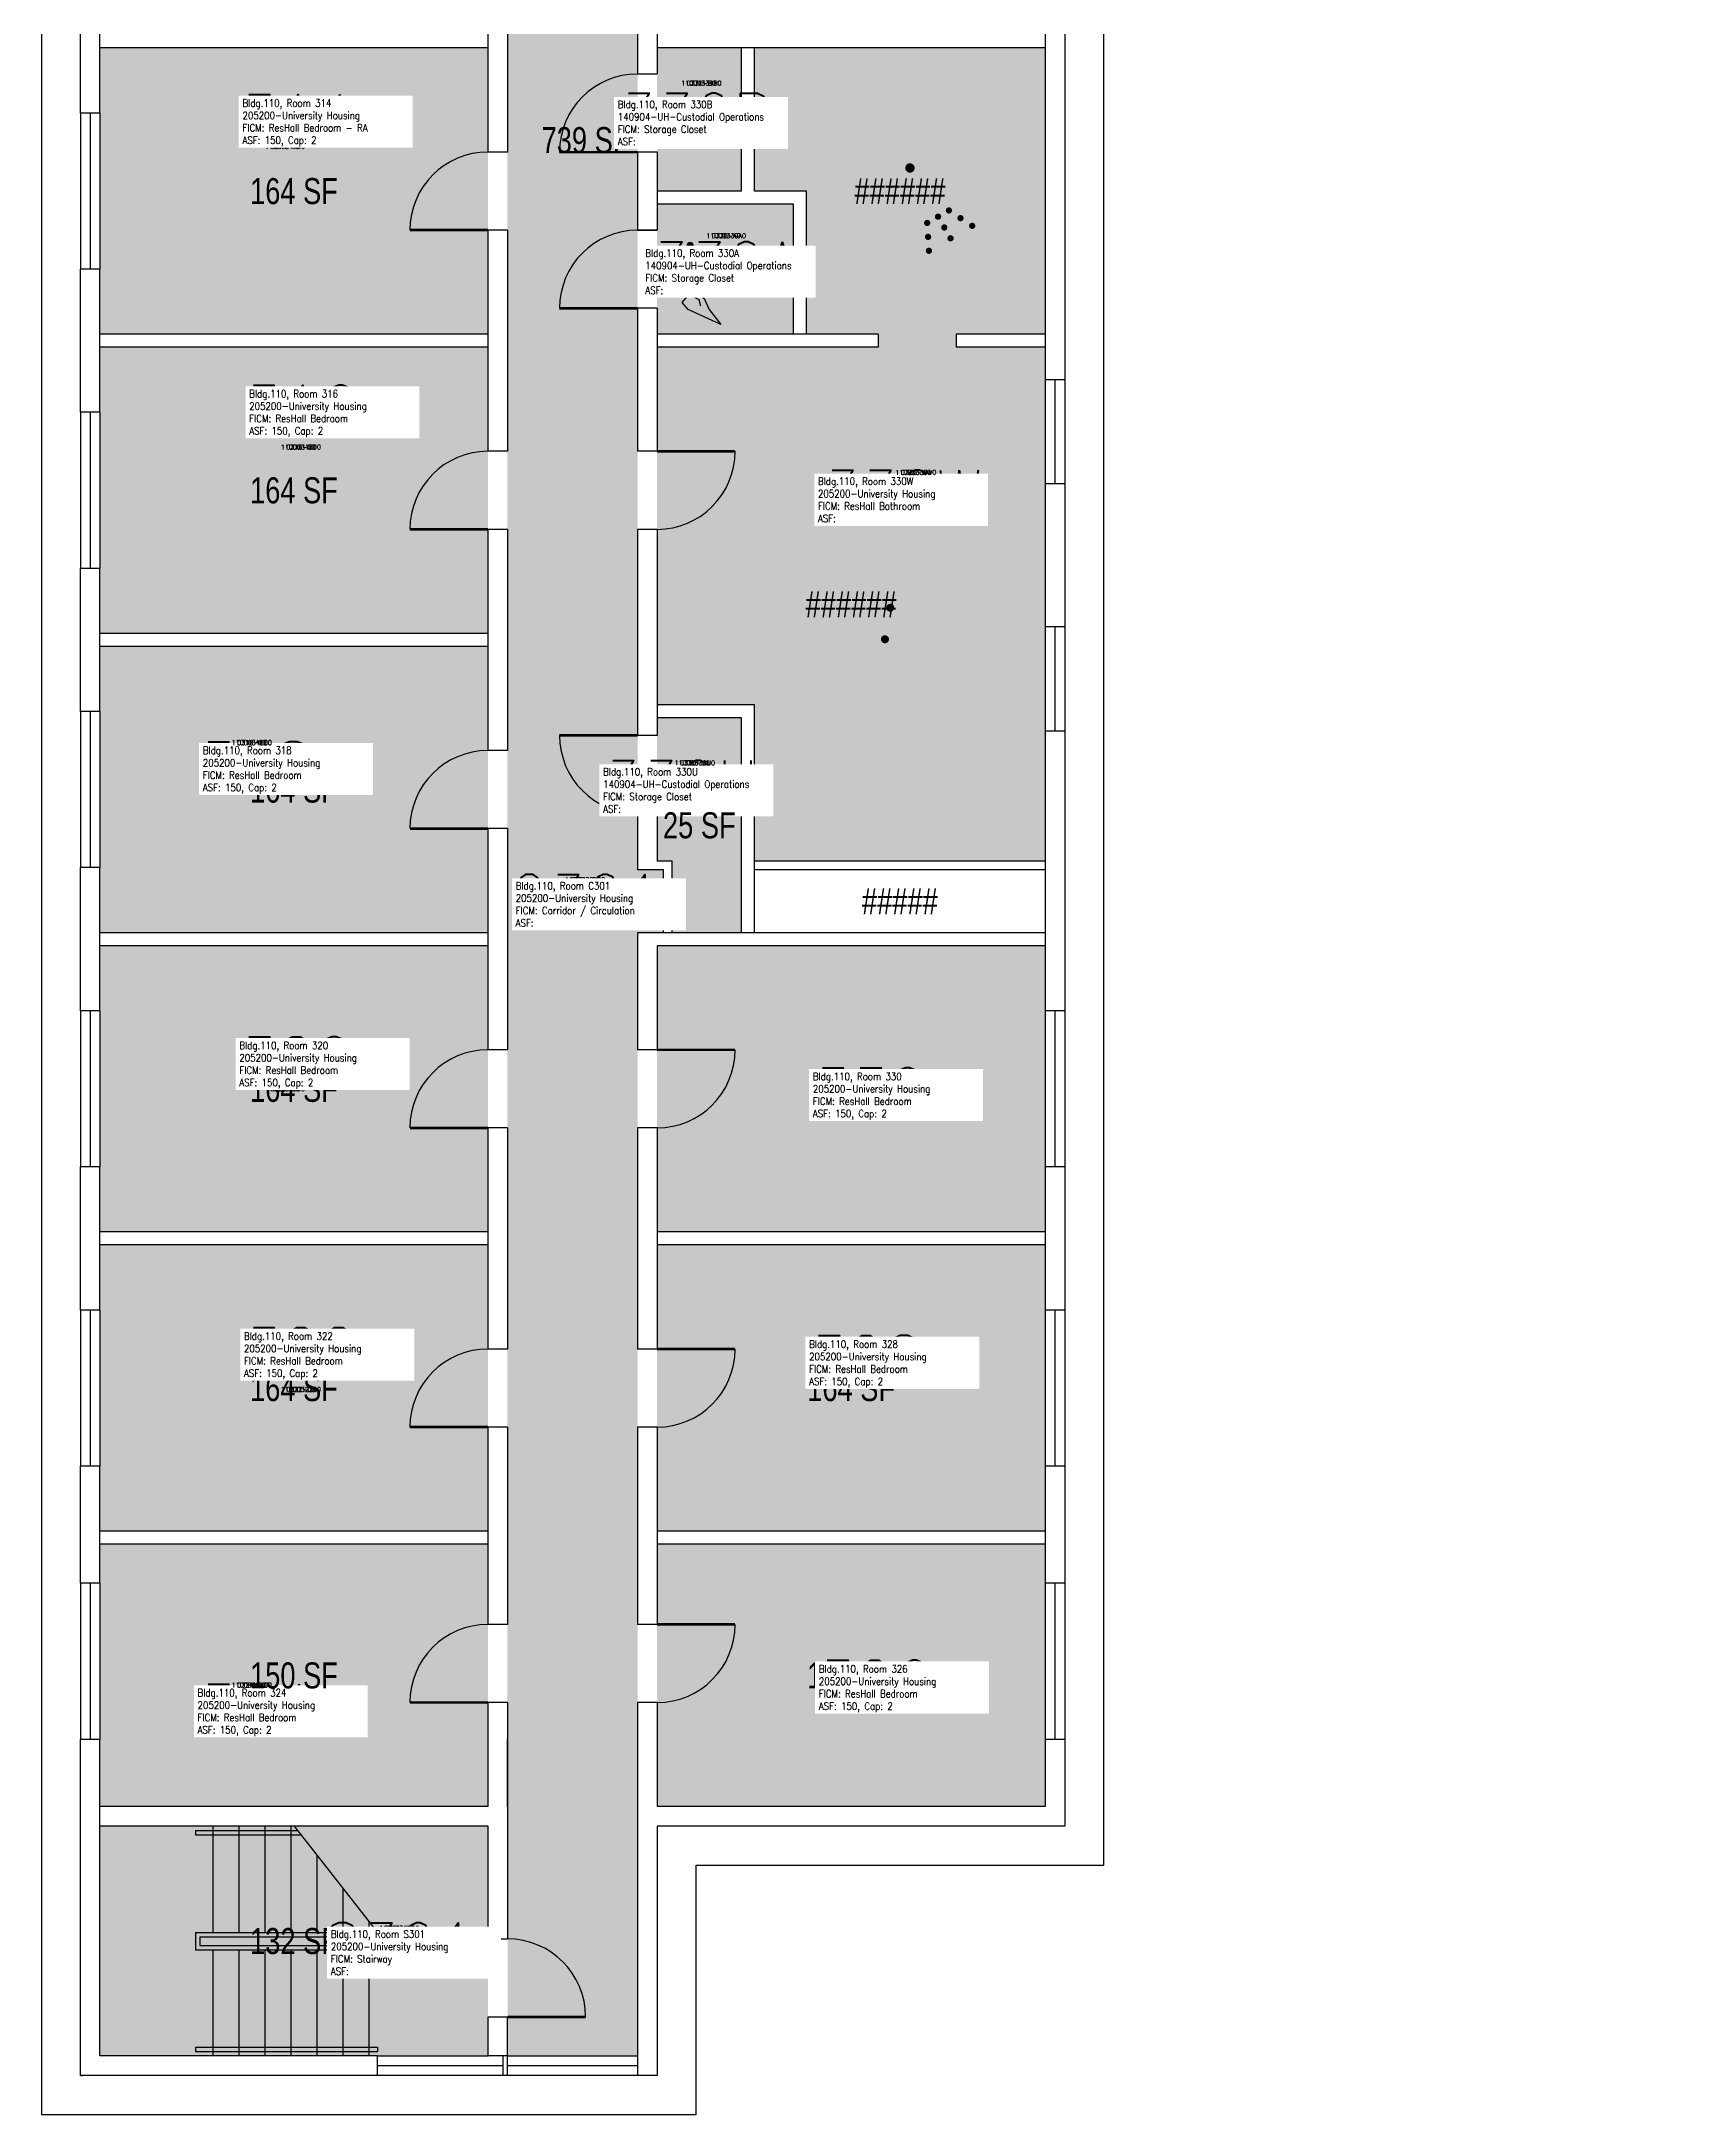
# Model space of a CAD drawing. Header units: inches. Extents: x -18 to 733, y -18 to 3747.
# Drawn here: x -18 to 733, y -18 to 938 of the extents above; entities that cross this region are included whole.
import ezdxf
from ezdxf.enums import TextEntityAlignment as Align

# ---------------------------------------------------------------- set-up
doc = ezdxf.new("R2010")
doc.units = ezdxf.units.IN
doc.header["$LTSCALE"] = 0.25
doc.header["$MEASUREMENT"] = 0
doc.layers.get('0').update_dxf_attribs({"linetype": 'CONTINUOUS'})
for name, color, linetype in [('A-DOOR', 2, 'CONTINUOUS'), ('A-FLOR', 3, 'CONTINUOUS'), ('A-GLAZ', 1, 'CONTINUOUS'), ('A-GLAZ-SILL', 2, 'CONTINUOUS'), ('A-IDEN-ICON', 4, 'CONTINUOUS'), ('A-IDEN-RNUM', 7, 'CONTINUOUS'), ('A-IDEN-SNUM', 4, 'CONTINUOUS'), ('A-IDEN-VNUM', 4, 'CONTINUOUS'), ('A-ROOF', 2, 'CONTINUOUS'), ('A-WALL', 5, 'CONTINUOUS'), ('AREA-TEXT', 3, 'CONTINUOUS'), ('Rooms-Category-Color', 7, 'CONTINUOUS'), ('Rooms-College-Color', 7, 'CONTINUOUS'), ('Rooms-Department-Color', 7, 'CONTINUOUS'), ('Rooms-Division-Color', 7, 'CONTINUOUS'), ('Rooms-Information', 7, 'CONTINUOUS')]:
    doc.layers.add(name, color=color, linetype=linetype)
doc.styles.add('AREA', font='arial.ttf', dxfattribs={"width": 0.75, "height": 24})
doc.styles.add('ROOMSNUMBER', font='SIMPLEX.shx', dxfattribs={"height": 0.18})
doc.styles.add('ROOMVNUMBER', font='simplex.shx', dxfattribs={"width": 0.85})

# ---------------------------------------------------------------- blocks, each defined once
blk = doc.blocks.new('Cpshower')
at = {"color": 0, "linetype": 'ByBlock'}
blk.add_lwpolyline([(-0.015, 0.0396, 0, 0.06, 0), (0.005, 0.005, 0.06, 0.06, 0)], format="xyseb", dxfattribs=at)
for points, const_width in [([(-0.0319, 0.0624, 1), (-0.0281, 0.0689, 1)], 0.0075), ([(0.0302, -0.0036, 1), (0.0345, -0.0011, 1)], 0.005), ([(-0.0045, -0.0236, 1), (-0.0002, -0.0211, 1)], 0.005), ([(0.0128, -0.0136, 1), (0.0172, -0.0111, 1)], 0.005), ([(0.0228, -0.0309, 1), (0.0272, -0.0284, 1)], 0.005), ([(0.0488, -0.0159, 1), (0.0531, -0.0134, 1)], 0.005), ([(0.0675, -0.0282, 1), (0.0718, -0.0257, 1)], 0.005), ([(-0.0031, -0.0459, 1), (0.0012, -0.0434, 1)], 0.005), ([(-0.0018, -0.0682, 1), (0.0025, -0.0657, 1)], 0.005), ([(0.0328, -0.0482, 1), (0.0372, -0.0457, 1)], 0.005)]:
    blk.add_lwpolyline(points, format="xyb", close=True, dxfattribs=dict(at, const_width=const_width))
at = {"color": 0, "linetype": 'ByBlock', "const_width": 0.015}
blk.add_lwpolyline([(-0.01, 0.031), (-0.03, 0.0656)], dxfattribs=at)
blk = doc.blocks.new('Cpbath')
at = {"color": 0, "linetype": 'ByBlock', "const_width": 0.0127}
for points in [[(0.0571, 0.0168, 0.861492), (-0.0551, 0, 1)], [(0.0571, 0.0168, 0.729002), (-0.0084, -0.0042, 1)], [(-0.0551, 0, 0.726902), (0.0487, -0.0337, 1)], [(-0.0084, -0.0042, 0.609468), (0.0487, -0.0337, 1)]]:
    blk.add_lwpolyline(points, format="xyb", dxfattribs=at)
at = {"color": 0, "linetype": 'ByBlock', "const_width": 0.00637}
for points in [[(0.0544, 0.0152, 1), (0.0599, 0.0184, 1)], [(0.0459, -0.0353, 1), (0.0515, -0.0321, 1)]]:
    blk.add_lwpolyline(points, format="xyb", close=True, dxfattribs=at)
blk = doc.blocks.new('Cpcust')
at = {"color": 0, "linetype": 'ByBlock'}
for p, q in [((0.0262, -0.0408), (0.0446, -0.0406)), ((0.0297, -0.0341), (0.0376, -0.0302)), ((0.0376, -0.0302), (0.0533, -0.0324)), ((0.0446, -0.0406), (0.0543, -0.0505)), ((0.0533, -0.0324), (0.0745, -0.0479)), ((0.0171, -0.0639), (0.02, -0.0466)), ((0.0358, -0.0705), (0.0171, -0.0639)), ((0.1117, -0.0625), (0.0358, -0.0705)), ((0.0745, -0.0479), (0.1117, -0.0625))]:
    blk.add_line(p, q, dxfattribs=at)
at = {"color": 0, "linetype": 'ByBlock', "const_width": 0.0075}
blk.add_lwpolyline([(-0.0332, 0.0481, 1), (-0.0268, 0.0519, 1)], format="xyb", close=True, dxfattribs=at)
at = {"color": 0, "linetype": 'ByBlock', "const_width": 0.015}
blk.add_lwpolyline([(-0.03, 0.05), (0.01, -0.0193)], dxfattribs=at)
at = {"color": 0, "linetype": 'ByBlock'}
blk.add_circle((0.0158, -0.0313), 0.0141, dxfattribs=at)

msp = doc.modelspace()

# ---------------------------------------------------------------- hatches: boundary and pattern name
at = {"layer": 'Rooms-Category-Color', "true_color": 0xadadad}
for points in [[(257.04, 1776), (196.96, 1776), (196.96, 1773), (196.96, 155), (197, 155), (197, 9), (257, 9), (256.96, 527), (268.96, 527), (268.96, 556), (256.96, 556)], [(188, 115), (9, 115), (9, 9), (137, 9), (188, 9)]]:
    msp.add_hatch(color=253, dxfattribs=at).paths.add_polyline_path(points)
at = {"layer": 'Rooms-Category-Color', "true_color": 0x728ef3}
for points in [[(187.96, 935), (9, 935), (9, 905), (9, 833), (9, 803), (187.96, 803)], [(304.96, 868.96), (265.96, 868.96), (265.96, 935), (304.96, 935)], [(403.96, 797), (445, 797), (445, 782), (445, 734), (445, 668), (445, 620), (445, 560), (310.96, 560), (310.96, 632.04), (265.96, 632.04), (265.96, 797), (367.96, 797), (367.96, 803), (334.96, 803), (334.96, 868.96), (310.96, 868.96), (310.96, 935), (445, 935), (445, 803), (403.96, 803)], [(328.96, 803), (265.96, 803), (265.96, 862.96), (328.96, 862.96)], [(187.96, 797), (9, 797), (9, 767), (9, 695), (9, 665), (187.96, 665)], [(187.96, 659), (9, 659), (9, 629), (9, 557), (9, 527), (187.96, 527)], [(265.96, 626.04), (304.96, 626.04), (304.96, 527), (272.96, 527), (272.96, 560), (265.96, 560)], [(187.96, 521), (9, 521), (9, 491), (9, 419), (9, 389), (187.96, 389)], [(445, 419), (445, 491), (445, 521), (265.96, 521), (265.96, 389), (445, 389)], [(187.96, 383), (9, 383), (9, 353), (9, 281), (9, 251), (187.96, 251)], [(445, 383), (265.96, 383), (265.96, 251), (445, 251)], [(187.96, 245), (9, 245), (9, 227), (9, 155), (9, 124), (187.96, 124)], [(445, 245), (265.96, 245), (265.96, 124), (445, 124), (445, 155), (445, 227)]]:
    msp.add_hatch(color=171, dxfattribs=at).paths.add_polyline_path(points)
at = {"layer": 'Rooms-College-Color', "true_color": 0xadadad}
for points in [[(257.04, 1776), (196.96, 1776), (196.96, 1773), (196.96, 155), (197, 155), (197, 9), (257, 9), (256.96, 527), (268.96, 527), (268.96, 556), (256.96, 556)], [(187.96, 935), (9, 935), (9, 905), (9, 833), (9, 803), (187.96, 803)], [(304.96, 868.96), (265.96, 868.96), (265.96, 935), (304.96, 935)], [(403.96, 797), (445, 797), (445, 782), (445, 734), (445, 668), (445, 620), (445, 560), (310.96, 560), (310.96, 632.04), (265.96, 632.04), (265.96, 797), (367.96, 797), (367.96, 803), (334.96, 803), (334.96, 868.96), (310.96, 868.96), (310.96, 935), (445, 935), (445, 803), (403.96, 803)], [(328.96, 803), (265.96, 803), (265.96, 862.96), (328.96, 862.96)], [(187.96, 797), (9, 797), (9, 767), (9, 695), (9, 665), (187.96, 665)], [(187.96, 659), (9, 659), (9, 629), (9, 557), (9, 527), (187.96, 527)], [(265.96, 626.04), (304.96, 626.04), (304.96, 527), (272.96, 527), (272.96, 560), (265.96, 560)], [(187.96, 521), (9, 521), (9, 491), (9, 419), (9, 389), (187.96, 389)], [(445, 419), (445, 491), (445, 521), (265.96, 521), (265.96, 389), (445, 389)], [(187.96, 383), (9, 383), (9, 353), (9, 281), (9, 251), (187.96, 251)], [(445, 383), (265.96, 383), (265.96, 251), (445, 251)], [(187.96, 245), (9, 245), (9, 227), (9, 155), (9, 124), (187.96, 124)], [(445, 245), (265.96, 245), (265.96, 124), (445, 124), (445, 155), (445, 227)], [(188, 115), (9, 115), (9, 9), (137, 9), (188, 9)]]:
    msp.add_hatch(color=253, dxfattribs=at).paths.add_polyline_path(points)
at = {"layer": 'Rooms-Department-Color', "true_color": 0xacacac}
for points in [[(257.04, 1776), (196.96, 1776), (196.96, 1773), (196.96, 155), (197, 155), (197, 9), (257, 9), (256.96, 527), (268.96, 527), (268.96, 556), (256.96, 556)], [(188, 115), (9, 115), (9, 9), (137, 9), (188, 9)]]:
    msp.add_hatch(color=253, dxfattribs=at).paths.add_polyline_path(points)
at = {"layer": 'Rooms-Department-Color', "true_color": 0x604aed}
for points in [[(187.96, 935), (9, 935), (9, 905), (9, 833), (9, 803), (187.96, 803)], [(304.96, 868.96), (265.96, 868.96), (265.96, 935), (304.96, 935)], [(403.96, 797), (445, 797), (445, 782), (445, 734), (445, 668), (445, 620), (445, 560), (310.96, 560), (310.96, 632.04), (265.96, 632.04), (265.96, 797), (367.96, 797), (367.96, 803), (334.96, 803), (334.96, 868.96), (310.96, 868.96), (310.96, 935), (445, 935), (445, 803), (403.96, 803)], [(328.96, 803), (265.96, 803), (265.96, 862.96), (328.96, 862.96)], [(187.96, 797), (9, 797), (9, 767), (9, 695), (9, 665), (187.96, 665)], [(187.96, 659), (9, 659), (9, 629), (9, 557), (9, 527), (187.96, 527)], [(265.96, 626.04), (304.96, 626.04), (304.96, 527), (272.96, 527), (272.96, 560), (265.96, 560)], [(187.96, 521), (9, 521), (9, 491), (9, 419), (9, 389), (187.96, 389)], [(445, 419), (445, 491), (445, 521), (265.96, 521), (265.96, 389), (445, 389)], [(187.96, 383), (9, 383), (9, 353), (9, 281), (9, 251), (187.96, 251)], [(445, 383), (265.96, 383), (265.96, 251), (445, 251)], [(187.96, 245), (9, 245), (9, 227), (9, 155), (9, 124), (187.96, 124)], [(445, 245), (265.96, 245), (265.96, 124), (445, 124), (445, 155), (445, 227)]]:
    msp.add_hatch(color=173, dxfattribs=at).paths.add_polyline_path(points)
at = {"layer": 'Rooms-Division-Color', "true_color": 0xadadad}
for points in [[(257.04, 1776), (196.96, 1776), (196.96, 1773), (196.96, 155), (197, 155), (197, 9), (257, 9), (256.96, 527), (268.96, 527), (268.96, 556), (256.96, 556)], [(188, 115), (9, 115), (9, 9), (137, 9), (188, 9)]]:
    msp.add_hatch(color=253, dxfattribs=at).paths.add_polyline_path(points)
at = {"layer": 'Rooms-Division-Color', "true_color": 0x604aed}
for points in [[(187.96, 935), (9, 935), (9, 905), (9, 833), (9, 803), (187.96, 803)], [(304.96, 868.96), (265.96, 868.96), (265.96, 935), (304.96, 935)], [(403.96, 797), (445, 797), (445, 782), (445, 734), (445, 668), (445, 620), (445, 560), (310.96, 560), (310.96, 632.04), (265.96, 632.04), (265.96, 797), (367.96, 797), (367.96, 803), (334.96, 803), (334.96, 868.96), (310.96, 868.96), (310.96, 935), (445, 935), (445, 803), (403.96, 803)], [(328.96, 803), (265.96, 803), (265.96, 862.96), (328.96, 862.96)], [(187.96, 797), (9, 797), (9, 767), (9, 695), (9, 665), (187.96, 665)], [(187.96, 659), (9, 659), (9, 629), (9, 557), (9, 527), (187.96, 527)], [(265.96, 626.04), (304.96, 626.04), (304.96, 527), (272.96, 527), (272.96, 560), (265.96, 560)], [(187.96, 521), (9, 521), (9, 491), (9, 419), (9, 389), (187.96, 389)], [(445, 419), (445, 491), (445, 521), (265.96, 521), (265.96, 389), (445, 389)], [(187.96, 383), (9, 383), (9, 353), (9, 281), (9, 251), (187.96, 251)], [(445, 383), (265.96, 383), (265.96, 251), (445, 251)], [(187.96, 245), (9, 245), (9, 227), (9, 155), (9, 124), (187.96, 124)], [(445, 245), (265.96, 245), (265.96, 124), (445, 124), (445, 155), (445, 227)]]:
    msp.add_hatch(color=173, dxfattribs=at).paths.add_polyline_path(points)

# ---------------------------------------------------------------- linework, layer by layer
at = {"layer": 'A-DOOR', "const_width": 1.2}
for points in [[(256.96, 886.96), (220.96, 886.96)], [(187.96, 851), (151.96, 851)], [(256.96, 814.96), (220.96, 814.96)], [(265.96, 749), (301.96, 749)], [(187.96, 713), (151.96, 713)], [(256.96, 618), (220.96, 618)], [(187.96, 575), (151.96, 575)], [(265.96, 473), (301.96, 473)], [(187.96, 437), (151.96, 437)], [(265.96, 335), (301.96, 335)], [(187.96, 299), (151.96, 299)], [(265.96, 208), (301.96, 208)], [(187.96, 172), (151.96, 172)], [(197, 27), (233, 27)]]:
    msp.add_lwpolyline(points, dxfattribs=at)
at = {"layer": 'A-DOOR'}
for centre, start, end in [((256.96, 886.96), 90, 180), ((187.96, 851), 90, 180), ((256.96, 814.96), 90, 180), ((187.96, 713), 90, 180), ((265.96, 749), 270, 360), ((256.96, 618), 180, 270), ((187.96, 575), 90, 180), ((187.96, 437), 90, 180), ((265.96, 473), 270, 360), ((187.96, 299), 90, 180), ((265.96, 335), 270, 360), ((187.96, 172), 90, 180), ((265.96, 208), 270, 360), ((197, 27), 360, 90)]:
    msp.add_arc(centre, 36, start, end, dxfattribs=at)
at = {"layer": 'A-FLOR'}
for p, q in [((61, 115), (61, 66.01)), ((73, 115), (73, 66.01)), ((85, 115), (85, 66.01)), ((97, 115), (97, 66.01)), ((98.5, 115), (137, 66.01)), ((53.04, 113), (100.07, 113)), ((53.04, 113), (53.04, 110.99)), ((53.04, 110.99), (101.65, 110.99)), ((109, 101.64), (109, 66.01)), ((121, 86.37), (121, 66.01)), ((133, 71.1), (133, 66.01)), ((53.04, 66.01), (53.04, 57.99)), ((53.04, 66.01), (137, 66.01)), ((53.04, 57.99), (137, 57.99)), ((55.04, 64), (55.04, 60)), ((55.04, 64), (137, 64)), ((55.04, 60), (137, 60)), ((61, 57.99), (61, 9)), ((73, 57.99), (73, 9)), ((85, 57.99), (85, 9)), ((97, 57.99), (97, 9)), ((109, 57.99), (109, 9)), ((121, 57.99), (121, 9)), ((133, 57.99), (133, 9)), ((137, 66.01), (137, 64)), ((137, 60), (137, 57.99)), ((53.04, 13.01), (53.04, 11)), ((53.04, 13.01), (137, 13.01)), ((53.04, 11), (137, 11)), ((137, 13.01), (137, 11))]:
    msp.add_line(p, q, dxfattribs=at)
at = {"layer": 'A-GLAZ'}
for p, q in [((4.5, 904.98), (4.5, 832.98)), ((449.5, 782), (449.5, 734)), ((4.5, 766.98), (4.5, 694.98)), ((449.5, 668), (449.5, 620)), ((4.5, 628.98), (4.5, 556.98)), ((4.5, 490.98), (4.5, 418.98)), ((449.5, 490.98), (449.5, 418.98)), ((4.5, 352.98), (4.5, 280.98)), ((449.5, 352.98), (449.5, 280.98)), ((4.5, 226.98), (4.5, 154.98)), ((449.5, 226.98), (449.5, 154.98)), ((195, 4.5), (137, 4.5)), ((257, 4.5), (197, 4.5))]:
    msp.add_line(p, q, dxfattribs=at)
at = {"layer": 'A-GLAZ-SILL'}
for p, q in [((0, 905), (0, 833)), ((9, 905), (9, 833)), ((445, 782), (445, 734)), ((454, 782), (454, 734)), ((0, 767), (0, 695)), ((9, 767), (9, 695)), ((445, 668), (445, 620)), ((454, 668), (454, 620)), ((0, 629), (0, 557)), ((9, 629), (9, 557)), ((0, 491), (0, 419)), ((9, 491), (9, 419)), ((445, 491), (445, 419)), ((454, 491), (454, 419)), ((0, 353), (0, 281)), ((9, 353), (9, 281)), ((445, 353), (445, 281)), ((454, 353), (454, 281)), ((0, 227), (0, 155)), ((9, 227), (9, 155)), ((445, 227), (445, 155)), ((454, 227), (454, 155)), ((137, 9), (188, 9)), ((195, 0), (137, 0)), ((197, 9), (257, 9)), ((257, 0), (197, 0))]:
    msp.add_line(p, q, dxfattribs=at)
at = {"layer": 'A-ROOF'}
msp.add_lwpolyline([(733, 1932), (660, 1932), (660, 3632), (472, 3632), (472, 3747), (170, 3747), (170, 1803), (-18, 1803), (-18, -18), (284, -18), (284, 97), (472, 97), (472, 1758), (733, 1758)], close=True, dxfattribs=at)
at = {"layer": 'A-WALL'}
for p, q in [((187.96, 989), (187.96, 887)), ((196.96, 989), (196.96, 887)), ((256.96, 989), (256.96, 923)), ((265.96, 989), (265.96, 923)), ((0, 905), (0, 971)), ((9, 905), (9, 971)), ((445, 971), (445, 782)), ((454, 971), (454, 782)), ((187.96, 935), (9, 935)), ((445, 935), (265.96, 935)), ((304.96, 868.96), (304.96, 935)), ((310.96, 868.96), (310.96, 934.93)), ((256.96, 923), (265.96, 923)), ((9, 905), (0, 905)), ((196.96, 887), (187.96, 887)), ((265.96, 887), (256.96, 887)), ((256.96, 887), (256.96, 851)), ((265.96, 887), (265.96, 851)), ((304.96, 868.96), (265.96, 868.96)), ((328.96, 862.96), (265.96, 862.96)), ((334.96, 868.96), (310.96, 868.96)), ((328.96, 803), (328.96, 862.96)), ((334.96, 803), (334.96, 868.96)), ((196.96, 851), (187.96, 851)), ((187.96, 851), (187.96, 749)), ((196.96, 851), (196.96, 749)), ((265.96, 851), (256.96, 851)), ((256.96, 851), (256.96, 850.96)), ((256.96, 851), (265.96, 851)), ((256.96, 850.96), (256.96, 851)), ((265.96, 851), (265.96, 850.96)), ((265.96, 850.96), (265.96, 851)), ((0, 767), (0, 833)), ((9, 833), (0, 833)), ((9, 767), (9, 833)), ((256.96, 814.96), (256.96, 749)), ((265.96, 814.96), (256.96, 814.96)), ((265.96, 814.96), (265.96, 749)), ((187.96, 803), (9, 803)), ((187.96, 797), (9, 797)), ((367.96, 803), (265.96, 803)), ((367.96, 797), (265.96, 797)), ((367.96, 803), (367.96, 797)), ((445, 803), (403.96, 803)), ((403.96, 803), (403.96, 797)), ((445, 797), (403.96, 797)), ((454, 782), (445, 782)), ((9, 767), (0, 767)), ((196.96, 749), (187.96, 749)), ((265.96, 749), (256.96, 749)), ((454, 734), (445, 734)), ((445, 734), (445, 668)), ((454, 734), (454, 668)), ((196.96, 713), (187.96, 713)), ((187.96, 713), (187.96, 611)), ((196.96, 713), (196.96, 611)), ((265.96, 713), (256.96, 713)), ((256.96, 713), (256.96, 618)), ((265.96, 713), (265.96, 618)), ((9, 695), (0, 695)), ((0, 629), (0, 695)), ((9, 629), (9, 695)), ((187.96, 665), (9, 665)), ((454, 668), (445, 668)), ((187.96, 659), (9, 659)), ((310.96, 632.04), (265.96, 632.04)), ((310.96, 527), (310.96, 632.04)), ((9, 629), (0, 629)), ((304.96, 626.04), (265.96, 626.04)), ((304.96, 527), (304.96, 626.04)), ((265.96, 618), (256.96, 618)), ((265.96, 618), (256.96, 618)), ((454, 620), (445, 620)), ((445, 620), (445, 491)), ((454, 620), (454, 491)), ((196.96, 611), (187.96, 611)), ((196.96, 575), (187.96, 575)), ((187.96, 575), (187.96, 473)), ((196.96, 575), (196.96, 473)), ((256.96, 582), (256.96, 556)), ((265.96, 582), (256.96, 582)), ((265.96, 582), (265.96, 560)), ((0, 491), (0, 557)), ((9, 557), (0, 557)), ((9, 491), (9, 557)), ((268.96, 556), (256.96, 556)), ((272.96, 560), (265.96, 560)), ((268.96, 527), (268.96, 556)), ((272.96, 527), (272.96, 560)), ((445, 560), (310.96, 560)), ((445, 556), (310.96, 556)), ((187.96, 527), (9, 527)), ((445, 527), (256.96, 527)), ((256.96, 527), (256.96, 473)), ((187.96, 521), (9, 521)), ((445, 521), (265.96, 521)), ((265.96, 521), (265.96, 473)), ((9, 491), (0, 491)), ((454, 491), (445, 491)), ((196.96, 473), (187.96, 473)), ((265.96, 473), (256.96, 473)), ((196.96, 437), (187.96, 437)), ((187.96, 437), (187.96, 335)), ((196.96, 437), (196.96, 335)), ((265.96, 437), (256.96, 437)), ((256.96, 437), (256.96, 335)), ((265.96, 437), (265.96, 335)), ((9, 419), (0, 419)), ((0, 353), (0, 419)), ((9, 353), (9, 419)), ((454, 419), (445, 419)), ((445, 419), (445, 353)), ((454, 419), (454, 353)), ((187.96, 389), (9, 389)), ((187.96, 383), (9, 383)), ((445, 389), (265.96, 389)), ((445, 383), (265.96, 383)), ((9, 353), (0, 353)), ((454, 353), (445, 353)), ((196.96, 335), (187.96, 335)), ((265.96, 335), (256.96, 335)), ((196.96, 299), (187.96, 299)), ((187.96, 299), (187.96, 208)), ((196.96, 299), (196.96, 208)), ((265.96, 299), (256.96, 299)), ((256.96, 299), (256.96, 208)), ((265.96, 299), (265.96, 208)), ((9, 281), (0, 281)), ((0, 227), (0, 281)), ((9, 227), (9, 281)), ((454, 281), (445, 281)), ((445, 281), (445, 227)), ((454, 281), (454, 227)), ((187.96, 251), (9, 251)), ((445, 251), (265.96, 251)), ((187.96, 245), (9, 245)), ((445, 245), (265.96, 245)), ((9, 227), (0, 227)), ((454, 227), (445, 227)), ((196.96, 208), (187.96, 208)), ((265.96, 208), (256.96, 208)), ((196.96, 172), (187.96, 172)), ((187.96, 172), (187.96, 124)), ((196.96, 172), (196.96, 63)), ((257, 172), (257, 0)), ((265.96, 172), (257, 172)), ((265.96, 172), (265.96, 124)), ((0, 0), (0, 155)), ((9, 155), (0, 155)), ((9, 9), (9, 155)), ((197, 124), (197, 155)), ((454, 155), (445, 155)), ((445, 155), (445, 124)), ((454, 155), (454, 115)), ((187.96, 124), (9, 124)), ((188, 115), (9, 115)), ((188, 63), (188, 115)), ((445, 124), (265.96, 124)), ((266, 115), (266, 0)), ((454, 115), (266, 115)), ((188, 63), (196.96, 63)), ((188, 9), (188, 27)), ((188, 27), (197, 27)), ((197, 9), (197, 27)), ((137, 0), (0, 0)), ((0, 0), (1, 0)), ((0, 0), (1, 0)), ((137, 9), (9, 9)), ((137, 0), (137, 9)), ((197, 9), (188, 9)), ((195, 0), (195, 9)), ((197, 0), (195, 0)), ((197, 0), (197, 9)), ((266, 0), (257, 0))]:
    msp.add_line(p, q, dxfattribs=at)

# ---------------------------------------------------------------- block references
at = {"layer": 'A-IDEN-ICON'}
for name, p, xscale, yscale, zscale, rotation in [('Cpshower', (391.26, 860.75), 288, 288, 12, 8.598184303681213e-10), ('Cpcust', (281.35, 831.39), 215.9999999961063, 215.9999999961063, 215.9999999961063, 329.5961265710673), ('Cpbath', (357.06, 672.02), 288, 288, 12, 8.598184303681213e-10)]:
    msp.add_blockref(name, p, dxfattribs=dict(at, xscale=xscale, yscale=yscale, zscale=zscale, rotation=rotation))

# ---------------------------------------------------------------- texts
at = {"layer": 'A-IDEN-RNUM', "style": 'ROOMSNUMBER'}
for s, p in [('0330-B0', (286.38, 918.77)), ('0314-00', (94.36, 889.61)), ('0330-A0', (297.85, 848.43)), ('0316-00', (101.66, 750.98)), ('0330-W0', (385.36, 739.29)), ('0318-00', (79.02, 614.64)), ('0330-U0', (283.35, 605.3)), ('C301-00', (232.82, 551.42)), ('0320-00', (94.36, 455.03)), ('0330-00', (365.23, 456.23)), ('0328-00', (382.4, 330.35)), ('0322-00', (101.66, 316.4)), ('0324-00', (79.02, 180.06)), ('0326-00', (369.21, 178.98)), ('S301-00', (147.08, 67.95))]:
    msp.add_text(s, height=2.16, dxfattribs=at).set_placement(p, align=Align.MIDDLE)
at = {"layer": 'A-IDEN-SNUM', "style": 'ROOMSNUMBER'}
for s, p in [('11000330B0', (286.38, 918.77)), ('1100031400', (94.36, 889.61)), ('11000330A0', (297.85, 848.43)), ('1100031600', (101.66, 750.98)), ('11000330W0', (385.36, 739.29)), ('1100031800', (79.02, 614.64)), ('11000330U0', (283.35, 605.3)), ('1100C30100', (232.82, 551.42)), ('1100032000', (94.36, 455.03)), ('1100033000', (365.23, 456.23)), ('1100032800', (382.4, 330.35)), ('1100032200', (101.66, 316.4)), ('1100032400', (79.02, 180.06)), ('1100032600', (369.21, 178.98)), ('1100S30100', (147.08, 67.95))]:
    msp.add_text(s, height=2.16, dxfattribs=at).set_placement(p, align=Align.MIDDLE)
at = {"layer": 'A-IDEN-VNUM', "style": 'ROOMVNUMBER', "width": 0.85}
for s, p in [('314', (99.52, 901.61)), ('330B', (283.81, 902.12)), ('330A', (297.48, 833.53)), ('316', (101.65, 767.57)), ('330W', (379.04, 728.33)), ('318', (80.74, 603.1)), ('330U', (277.03, 594.34)), ('C301', (232.82, 541.8)), ('320', (99.52, 467.03)), ('330', (364.07, 452.72)), ('322', (101.65, 332.99)), ('328', (362.34, 329.23)), ('326', (366.33, 179.5)), ('324', (80.74, 168.52)), ('S301', (147.08, 58.34))]:
    msp.add_text(s, height=24, dxfattribs=at).set_placement(p, align=Align.MIDDLE)
at = {"layer": 'AREA-TEXT', "style": 'AREA', "width": 0.75}
for s, p in [('739 SF', (232.96, 892.5)), ('18 SF', (285.46, 901.98)), ('164 SF', (98.48, 869)), ('######', (377.98, 869)), ('26 SF', (297.46, 832.98)), ('164 SF', (98.48, 731)), ('######', (355.48, 678.5)), ('164 SF', (98.48, 593)), ('25 SF', (285.46, 576.52)), ('#####', (377.98, 541.5)), ('164 SF', (98.48, 455)), ('164 SF', (355.48, 455)), ('164 SF', (98.48, 317)), ('164 SF', (355.48, 317)), ('150 SF', (98.48, 184.5)), ('150 SF', (355.48, 184.5)), ('132 SF', (98.5, 62))]:
    msp.add_text(s, height=12, dxfattribs=at).set_placement(p, align=Align.MIDDLE_CENTER)

# ---------------------------------------------------------------- next in the draw order: texts
at = {"layer": 'Rooms-Information', "char_height": 3.4286, "width": 76.8, "attachment_point": 7, "style": 'ROOMVNUMBER', "bg_fill": 3, "box_fill_scale": 1.5, "bg_fill_color": 256, "bg_fill_true_color": 13158600, "bg_fill_transparency": 0}
for s, insert in [('Bldg.110, Room 314^M^J205200-University Housing^M^JFICM: ResHall Bedroom - RA^M^JASF: 150, Cap: 2', (74.75, 889.61)), ('Bldg.110, Room 330B^M^J140904-UH-Custodial Operations^M^JFICM: Storage Closet^M^JASF: ', (247.86, 890.12)), ('Bldg.110, Room 330A^M^J140904-UH-Custodial Operations^M^JFICM: Storage Closet^M^JASF: ', (260.56, 821.53)), ('Bldg.110, Room 316^M^J205200-University Housing^M^JFICM: ResHall Bedroom^M^JASF: 150, Cap: 2', (77.85, 755.57)), ('Bldg.110, Room 330W^M^J205200-University Housing^M^JFICM: ResHall Bathroom^M^JASF: ', (340.18, 716.33)), ('Bldg.110, Room 318^M^J205200-University Housing^M^JFICM: ResHall Bedroom^M^JASF: 150, Cap: 2', (56.45, 591.1)), ('Bldg.110, Room 330U^M^J140904-UH-Custodial Operations^M^JFICM: Storage Closet^M^JASF: ', (241.08, 582.34)), ('Bldg.110, Room C301^M^J205200-University Housing^M^JFICM: Corridor / Circulation^M^JASF: ', (200.76, 529.8)), ('Bldg.110, Room 320^M^J205200-University Housing^M^JFICM: ResHall Bedroom^M^JASF: 150, Cap: 2', (73.3, 455.03)), ('Bldg.110, Room 330^M^J205200-University Housing^M^JFICM: ResHall Bedroom^M^JASF: 150, Cap: 2', (337.84, 440.72)), ('Bldg.110, Room 322^M^J205200-University Housing^M^JFICM: ResHall Bedroom^M^JASF: 150, Cap: 2', (75.42, 320.99)), ('Bldg.110, Room 328^M^J205200-University Housing^M^JFICM: ResHall Bedroom^M^JASF: 150, Cap: 2', (336.12, 317.23)), ('Bldg.110, Room 326^M^J205200-University Housing^M^JFICM: ResHall Bedroom^M^JASF: 150, Cap: 2', (340.59, 167.5)), ('Bldg.110, Room 324^M^J205200-University Housing^M^JFICM: ResHall Bedroom^M^JASF: 150, Cap: 2', (54.02, 156.52)), ('Bldg.110, Room S301^M^J205200-University Housing^M^JFICM: Stairway^M^JASF: ', (115.5, 46.34))]:
    msp.add_mtext(s, dxfattribs=dict(at, insert=insert))

doc.saveas('drawing.dxf')
